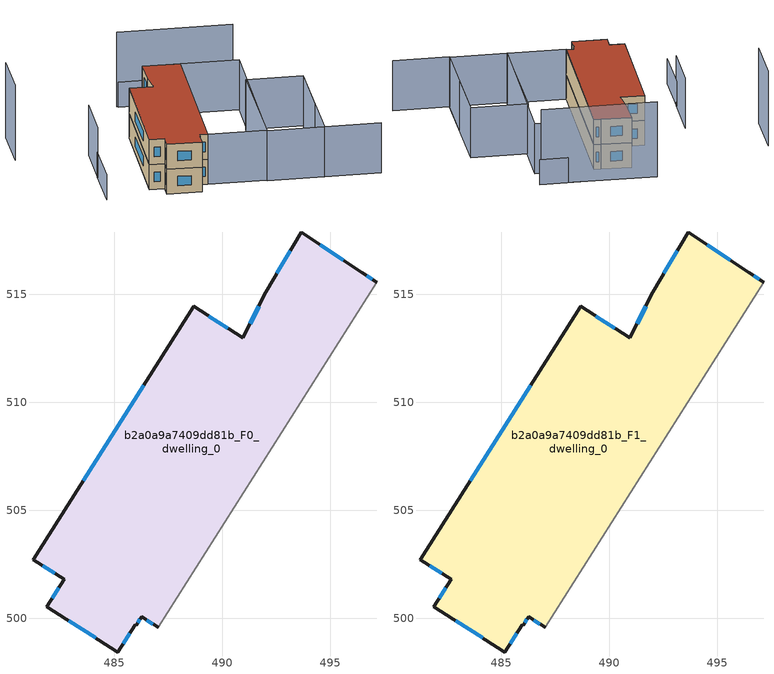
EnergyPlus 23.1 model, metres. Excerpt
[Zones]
b2a0a9a7409dd81b_F0_dwelling_0
 floor ground (EU_floor_Construction): 496.47,515.99 497.15,515.56 487.03,499.59 486.27,500.08 486.01,499.68 485.96,499.7 485.16,498.45 481.89,500.54 482.69,501.8 481.25,502.72 488.67,514.44 490.95,512.97 492,515.09 493.66,517.88 z0
 wall outside (EU_wall_Construction): 497.15,515.56 496.47,515.99 493.66,517.88 492,515.09 490.95,512.97 488.67,514.44 481.25,502.72 482.69,501.8 481.89,500.54 485.16,498.45 485.96,499.7 486.01,499.68 486.27,500.08 487.03,499.59 z0:3
 wall adiabatic (EU_wall_Construction): 487.03,499.59 497.15,515.56 z0:3
 window (EU_Window_Construction): 482.44,501.41 482.14,500.94 / 481.7,502.44 482.25,502.09 / 486.36,510.79 483.56,506.37 / 490.24,513.43 489.38,513.98 / 491.68,514.43 491.28,513.63 / 493.15,517.01 492.52,515.96 / 495.6,516.58 494.54,517.29 / 496.94,515.7 496.68,515.86 / 486.5,499.92 486.79,499.74 / 486.09,499.8 486.19,499.95 / 485.41,498.84 485.71,499.31 / 482.91,499.89 484.14,499.1 z0.93:2.07
b2a0a9a7409dd81b_F1_dwelling_0
 floor to b2a0a9a7409dd81b_F0_dwelling_0 (EU_floor_Construction): 496.47,515.99 497.15,515.56 487.03,499.59 486.27,500.08 486.01,499.68 485.96,499.7 485.16,498.45 481.89,500.54 482.69,501.8 481.25,502.72 488.67,514.44 490.95,512.97 492,515.09 493.66,517.88 z3
 wall outside (EU_wall_Construction): 497.15,515.56 496.47,515.99 493.66,517.88 492,515.09 490.95,512.97 488.67,514.44 481.25,502.72 482.69,501.8 481.89,500.54 485.16,498.45 485.96,499.7 486.01,499.68 486.27,500.08 487.03,499.59 z3:6
 wall adiabatic (EU_wall_Construction): 487.03,499.59 497.15,515.56 z3:6
 window (EU_Window_Construction): 482.44,501.41 482.14,500.94 / 481.7,502.44 482.25,502.09 / 486.36,510.79 483.56,506.37 / 490.24,513.43 489.38,513.98 / 491.68,514.43 491.28,513.63 / 493.15,517.01 492.52,515.96 / 495.6,516.58 494.54,517.29 / 496.94,515.7 496.68,515.86 / 486.5,499.92 486.79,499.74 / 486.09,499.8 486.19,499.95 / 485.41,498.84 485.71,499.31 / 482.91,499.89 484.14,499.1 z3.93:5.07
 roof outside (EU_roof_Construction): 487.03,499.59 497.15,515.56 496.47,515.99 493.66,517.88 492,515.09 490.95,512.97 488.67,514.44 481.25,502.72 482.69,501.8 481.89,500.54 485.16,498.45 485.96,499.7 486.01,499.68 486.27,500.08 z6
shading: 503.18,489.24 497.86,492.55 / 497.86,492.55 505.13,504.25 / 482.35,513.99 479.1,508.83 / 492.49,495.98 499.73,507.62 / 499.73,507.62 505.14,504.25 / 505.14,504.25 497.9,492.62 / 497.9,492.62 492.49,495.98 / 487.01,499.56 497.15,515.56 / 497.15,515.56 502.67,512.06 / 502.67,512.06 492.53,496.06 / 492.53,496.06 487.01,499.56 z0:6; 479.19,508.98 476,503.82 / 504.18,514.58 493.23,521.37 z0:3; 478.69,523.49 475.44,518.33 / 504.04,514.63 493.16,521.53 z0:9
[Building]
EU S2 Campaign: North Axis=0; Terrain=City; Solar Distribution=FullExterior
[Site:Location]
Montreal-Trudeau.Intl.AP: Latitude=45.4667; Longitude=-73.75; Time Zone=-5; Elevation=36
[SizingPeriod:WeatherFileDays]
AnnualSizingPeriod: Begin Month=1; Begin Day of Month=1; End Month=12; End Day of Month=31; Day of Week for Start Day=Monday; Use Weather File Daylight Saving Period=No; Use Weather File Rain and Snow Indicators=No
[MATERIAL]
EU_InternalMass_Material: Roughness=MediumRough; Thickness=0.1; Conductivity=1; Density=1800; Specific Heat=900; Thermal Absorptance=0.9; Solar Absorptance=0.7; Visible Absorptance=0.7
[MATERIAL:NOMASS] Roughness=MediumRough; Thermal Absorptance=0.9; Solar Absorptance=0.7; Visible Absorptance=0.7
Name | Thermal Resistance
EU_wall_NoMass; EU_floor_NoMass | 1.51479
EU_roof_NoMass | 2.84114
[WINDOWMATERIAL:SIMPLEGLAZINGSYSTEM]
EU_Window_SimpleGlazing: UFactor=3.53504; Solar Heat Gain Coefficient=0.8; Visible Transmittance=0.8
[CONSTRUCTION]
EU_wall_Construction: EU_wall_NoMass
EU_roof_Construction: EU_roof_NoMass
EU_floor_Construction: EU_floor_NoMass
EU_Window_Construction: EU_Window_SimpleGlazing
EU_InternalMass_Construction: EU_InternalMass_Material
[ZONE] Type=1; Multiplier=1; Ceiling Height=autocalculate; Floor Area=autocalculate; Part of Total Floor Area=Yes
Name | Volume
b2a0a9a7409dd81b_F0_dwelling_0 | 356.584
b2a0a9a7409dd81b_F1_dwelling_0 | 356.583
[INTERNALMASS] Construction=EU_InternalMass_Construction; Surface Area=118.861
Name | Zone or ZoneList
b2a0a9a7409dd81b_F0_dwelling_0_EU_InternalMass | b2a0a9a7409dd81b_F0_dwelling_0
b2a0a9a7409dd81b_F1_dwelling_0_EU_InternalMass | b2a0a9a7409dd81b_F1_dwelling_0
[OTHEREQUIPMENT] Fuel Type=Electricity; Design Level Calculation Method=Watts/Area; Power per Zone Floor Area=1; Fraction Latent=0; Fraction Radiant=0; Fraction Lost=0; Carbon Dioxide Generation Rate=0; EndUse Subcategory=EU_Step8_InternalGains
Name | Zone or ZoneList or Space or SpaceList | Schedule
EU_Step8_InternalGain_b2a0a9a7409dd81b_F0_dwelling_0_f000 | b2a0a9a7409dd81b_F0_dwelling_0 | EU_Step8_GainSchedule_b2a0a9a7409dd81b_F0_dwelling_0_f000
EU_Step8_InternalGain_b2a0a9a7409dd81b_F1_dwelling_0_f000 | b2a0a9a7409dd81b_F1_dwelling_0 | EU_Step8_GainSchedule_b2a0a9a7409dd81b_F1_dwelling_0_f000
[ZONEVENTILATION:DESIGNFLOWRATE] Schedule=EU_AlwaysOn; Design Flow Rate Calculation Method=AirChanges/Hour; Air Changes per Hour=0.775154; Ventilation Type=Natural; Fan Pressure Rise=0; Fan Total Efficiency=1; Constant Term Coefficient=1; Temperature Term Coefficient=0; Velocity Term Coefficient=0; Velocity Squared Term Coefficient=0; Minimum Indoor Temperature=-100; Maximum Indoor Temperature=100; Delta Temperature=-100; Minimum Outdoor Temperature=-100; Maximum Outdoor Temperature=100; Maximum Wind Speed=40
Name | Zone or ZoneList or Space or SpaceList
EU_ConstantAir_b2a0a9a7409dd81b_F0_dwelling_0 | b2a0a9a7409dd81b_F0_dwelling_0
EU_ConstantAir_b2a0a9a7409dd81b_F1_dwelling_0 | b2a0a9a7409dd81b_F1_dwelling_0
[HVACTEMPLATE:THERMOSTAT] Constant Heating Setpoint=20; Constant Cooling Setpoint=50
EU_HeatOnly_b2a0a9a7409dd81b_F0_dwelling_0; EU_HeatOnly_b2a0a9a7409dd81b_F1_dwelling_0
[HVACTEMPLATE:ZONE:IDEALLOADSAIRSYSTEM] System Availability Schedule=EU_AlwaysOn; Maximum Heating Supply Air Temperature=50; Minimum Cooling Supply Air Temperature=13; Maximum Heating Supply Air Humidity Ratio=0.0156; Minimum Cooling Supply Air Humidity Ratio=0.0077; Heating Limit=NoLimit; Cooling Limit=NoLimit; Heating Availability Schedule=EU_AlwaysOn; Cooling Availability Schedule=EU_CoolingOff; Dehumidification Control Type=ConstantSensibleHeatRatio; Cooling Sensible Heat Ratio=0.7; Dehumidification Setpoint=60; Humidification Control Type=None; Humidification Setpoint=30; Outdoor Air Method=None; Outdoor Air Flow Rate per Person=0.00944; Outdoor Air Flow Rate per Zone Floor Area=0; Outdoor Air Flow Rate per Zone=0; Demand Controlled Ventilation Type=None; Outdoor Air Economizer Type=NoEconomizer; Heat Recovery Type=None; Sensible Heat Recovery Effectiveness=0.7; Latent Heat Recovery Effectiveness=0.65
Name | Template Thermostat
b2a0a9a7409dd81b_F0_dwelling_0 | EU_HeatOnly_b2a0a9a7409dd81b_F0_dwelling_0
b2a0a9a7409dd81b_F1_dwelling_0 | EU_HeatOnly_b2a0a9a7409dd81b_F1_dwelling_0
[SIZING:ZONE] Zone Cooling Design Supply Air Temperature Input Method=SupplyAirTemperature; Zone Cooling Design Supply Air Temperature=13; Zone Heating Design Supply Air Temperature Input Method=SupplyAirTemperature; Zone Heating Design Supply Air Temperature=50; Zone Cooling Design Supply Air Humidity Ratio=0.008; Zone Heating Design Supply Air Humidity Ratio=0.008; Cooling Design Air Flow Method=DesignDay; Cooling Design Air Flow Rate=0; Cooling Minimum Air Flow per Zone Floor Area=0.000762; Cooling Minimum Air Flow=0; Cooling Minimum Air Flow Fraction=0.2; Heating Design Air Flow Method=DesignDay; Heating Design Air Flow Rate=0; Heating Maximum Air Flow per Zone Floor Area=0.002032; Heating Maximum Air Flow=0.141576; Heating Maximum Air Flow Fraction=0.3; Account for Dedicated Outdoor Air System=No; Dedicated Outdoor Air System Control Strategy=NeutralSupplyAir; Dedicated Outdoor Air Low Setpoint Temperature for Design=autosize; Dedicated Outdoor Air High Setpoint Temperature for Design=autosize; Zone Load Sizing Method=Sensible Load Only No Latent Load; Zone Latent Cooling Design Supply Air Humidity Ratio Input Method=HumidityRatioDifference; Zone Cooling Design Supply Air Humidity Ratio Difference=0.005; Zone Latent Heating Design Supply Air Humidity Ratio Input Method=HumidityRatioDifference; Zone Humidification Design Supply Air Humidity Ratio Difference=0.005
b2a0a9a7409dd81b_F0_dwelling_0; b2a0a9a7409dd81b_F1_dwelling_0
[SCHEDULE:CONSTANT]
Name | Hourly Value
EU_AlwaysOn | 1
EU_CoolingOff | 0
[SCHEDULE:FILE] Column Number=1; Rows to Skip at Top=0; Number of Hours of Data=8760; Column Separator=Comma; Interpolate to Timestep=No; Minutes per Item=60; Adjust Schedule for Daylight Savings=Yes
Name | File
EU_Step8_GainSchedule_b2a0a9a7409dd81b_F0_dwelling_0_f000 | ../../schedules/b2a0a9a7409dd81b/b2a0a9a7409dd81b_F0_dwelling_0_f000_gain.csv
EU_Step8_GainSchedule_b2a0a9a7409dd81b_F1_dwelling_0_f000 | ../../schedules/b2a0a9a7409dd81b/b2a0a9a7409dd81b_F1_dwelling_0_f000_gain.csv
